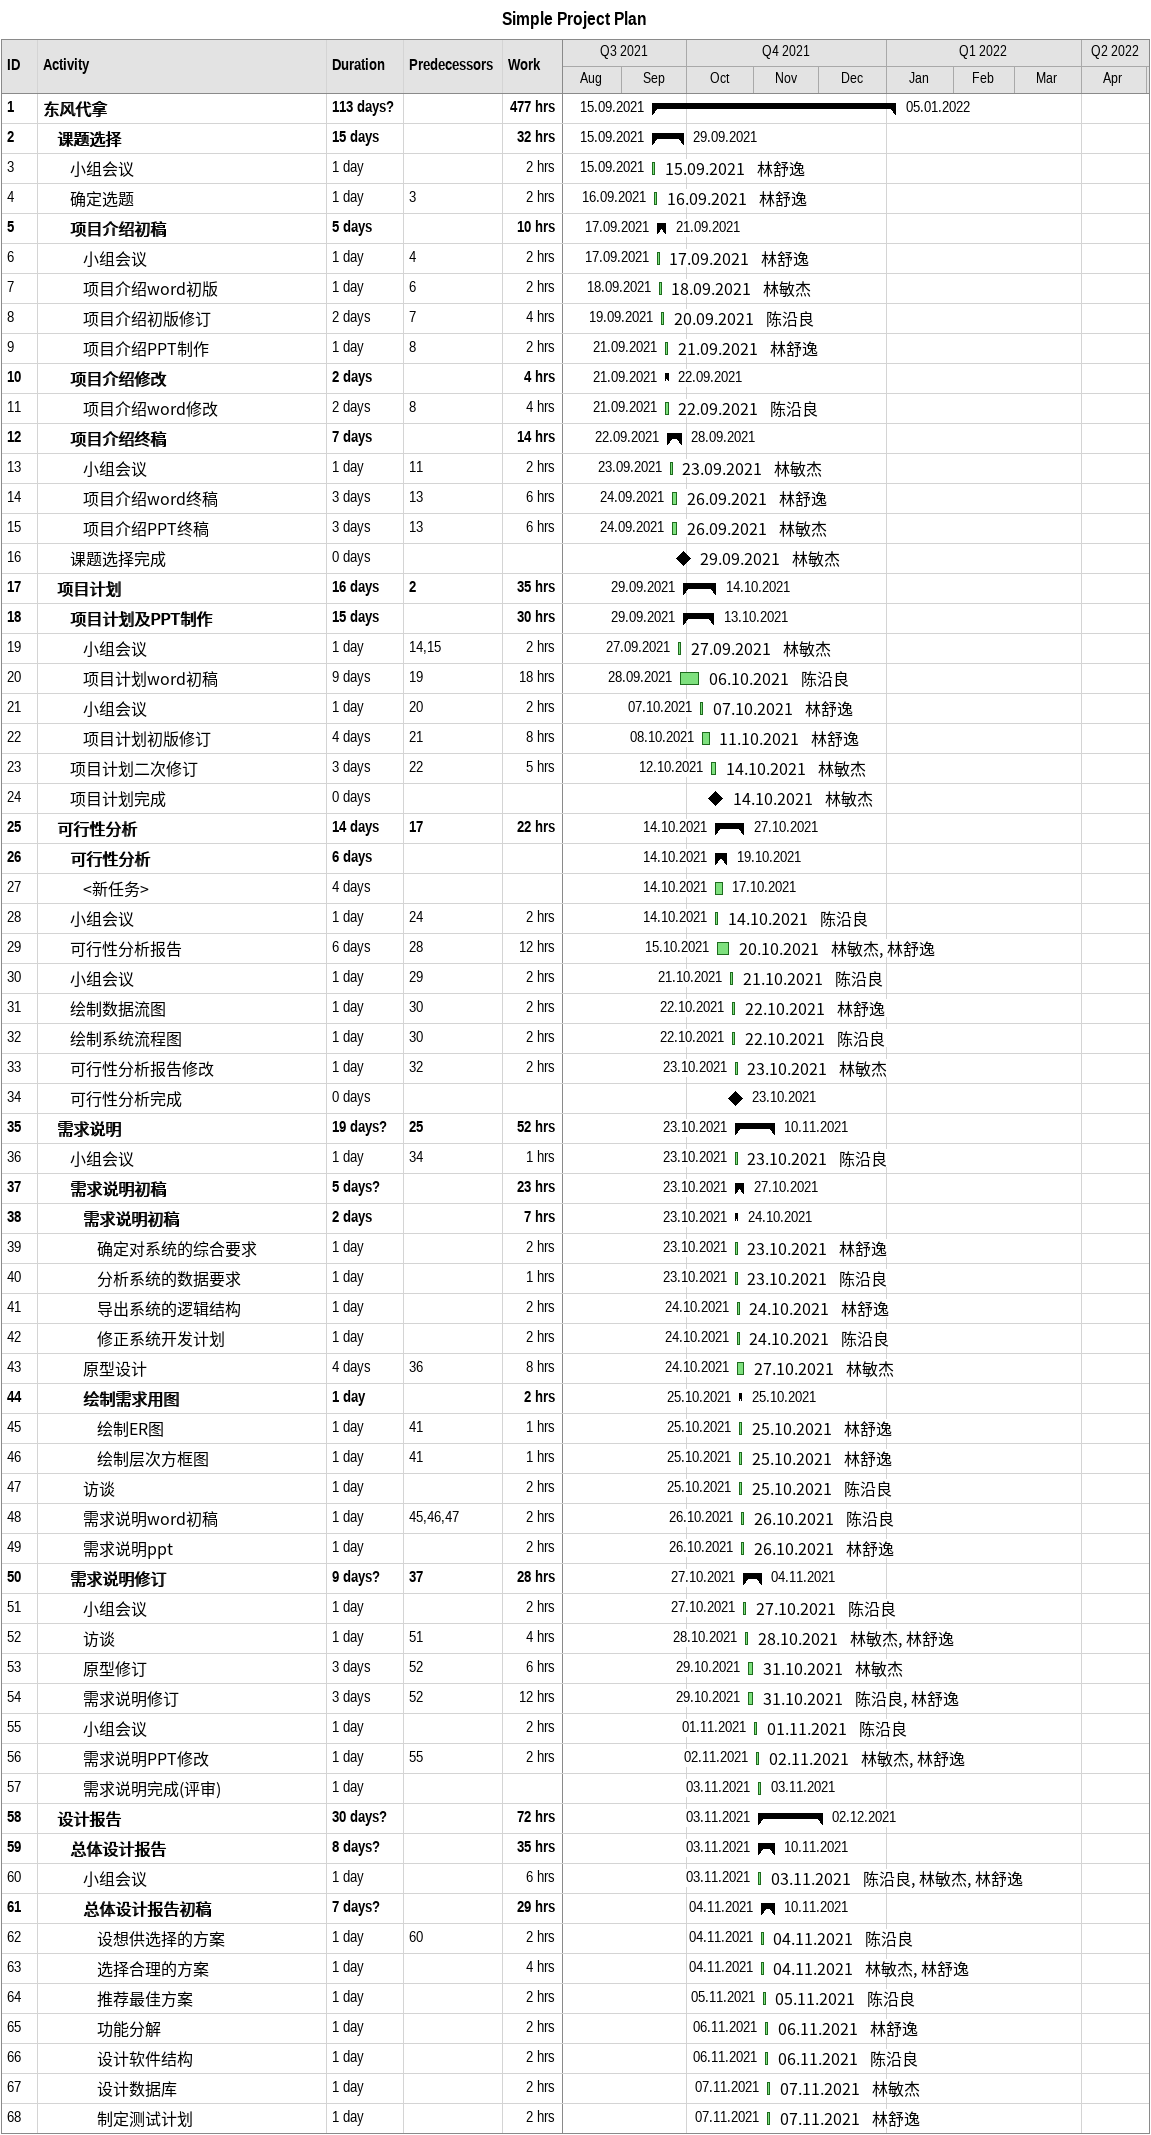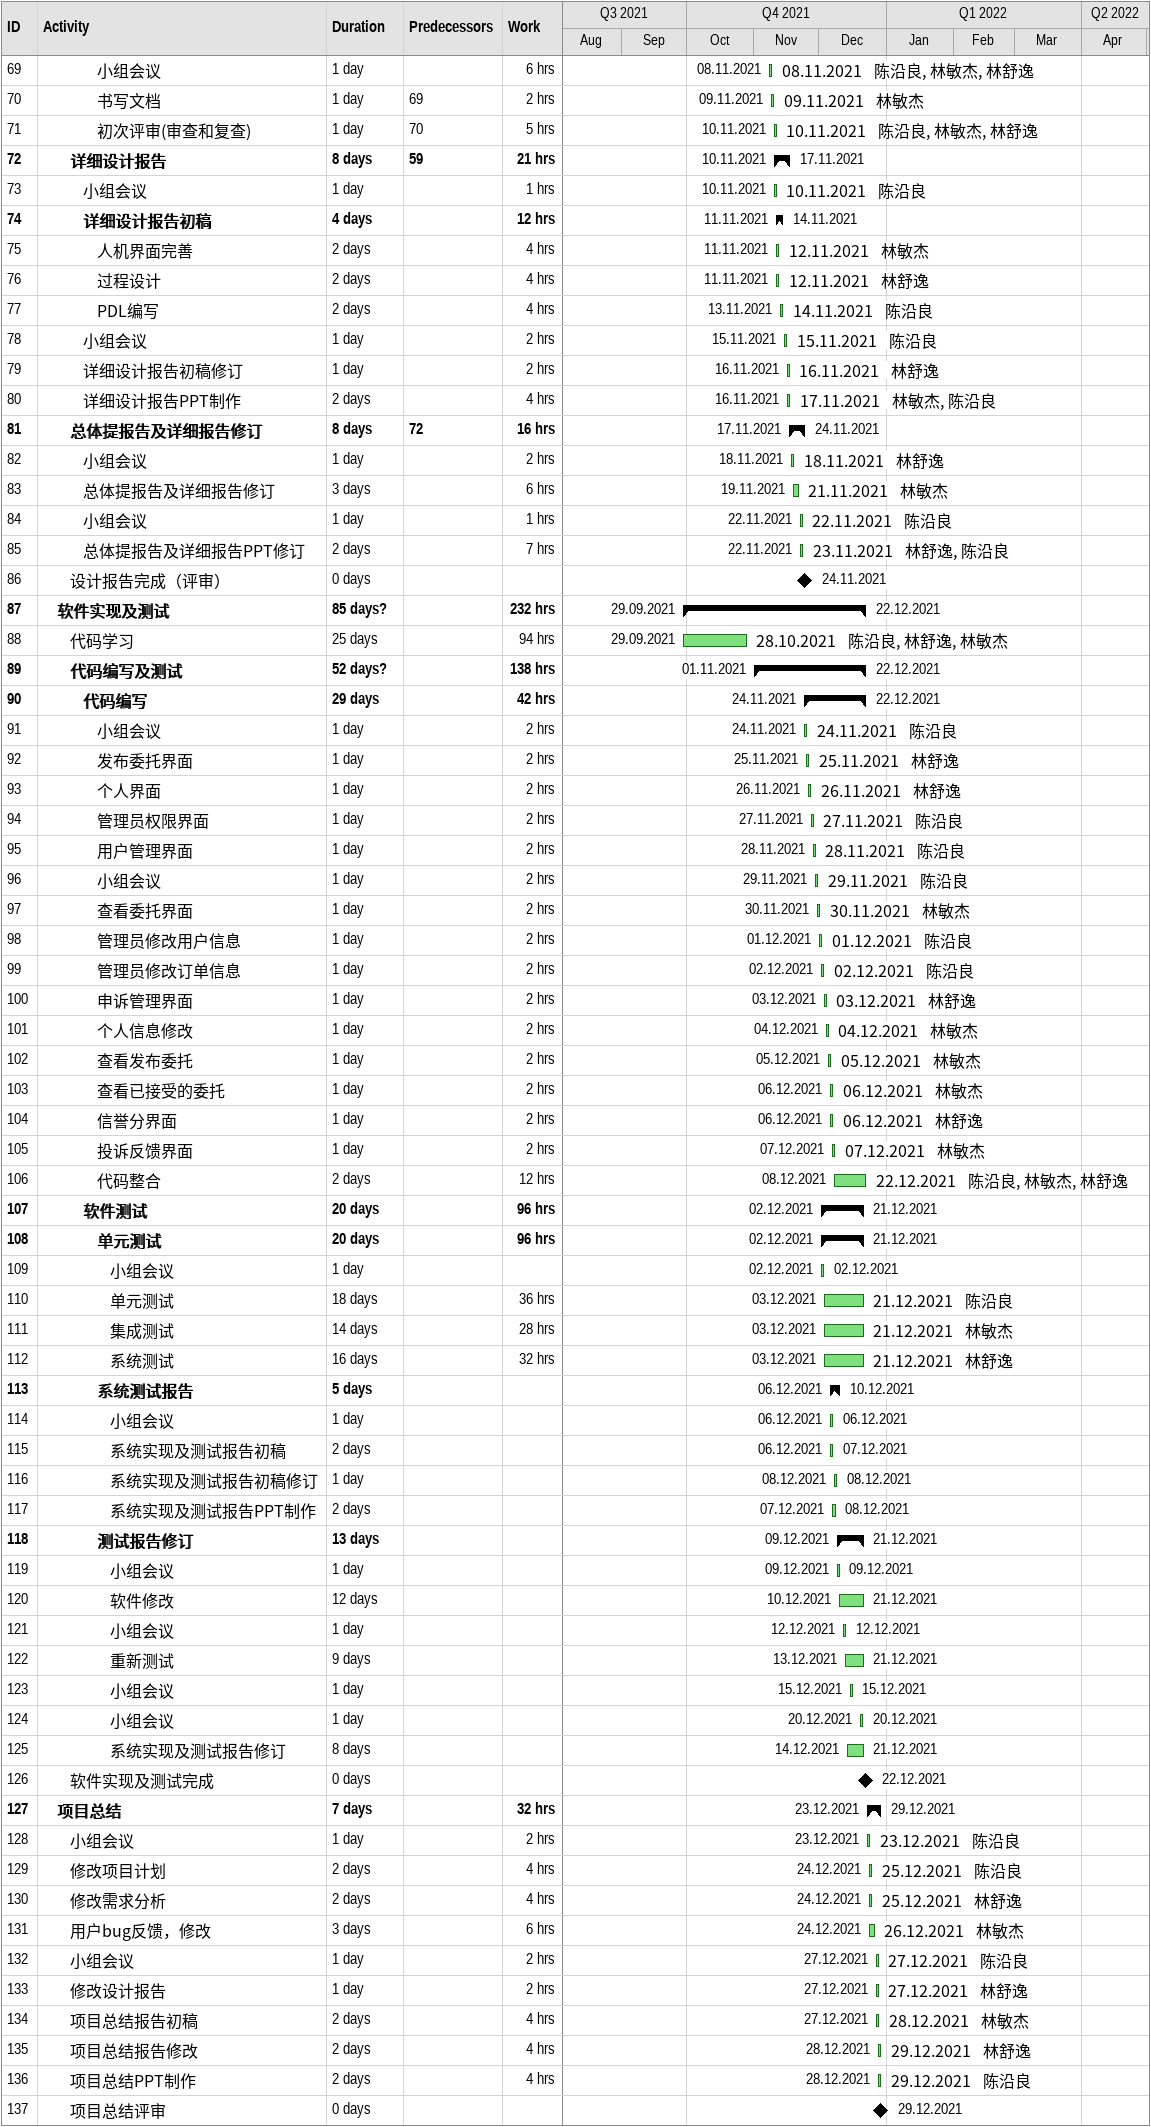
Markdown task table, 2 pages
Simple Project Plan

| ID | Level | Task | Duration | Start | Finish | Predecessors | Resources | Work (h) |
|---|---|---|---|---|---|---|---|---|
| 1 | 1 | **东风代拿** | 113d? | 2021-09-15 | 2022-01-05 |  |  | 477 |
| 2 | 2 | **课题选择** | 15d | 2021-09-15 | 2021-09-29 |  |  | 32 |
| 3 | 3 | 小组会议 | 1d | 2021-09-15 | 2021-09-15 |  | 林舒逸 | 2 |
| 4 | 3 | 确定选题 | 1d | 2021-09-16 | 2021-09-16 | 3 | 林舒逸 | 2 |
| 5 | 3 | **项目介绍初稿** | 5d | 2021-09-17 | 2021-09-21 |  |  | 10 |
| 6 | 4 | 小组会议 | 1d | 2021-09-17 | 2021-09-17 | 4 | 林舒逸 | 2 |
| 7 | 4 | 项目介绍word初版 | 1d | 2021-09-18 | 2021-09-18 | 6 | 林敏杰 | 2 |
| 8 | 4 | 项目介绍初版修订 | 2d | 2021-09-19 | 2021-09-20 | 7 | 陈沿良 | 4 |
| 9 | 4 | 项目介绍PPT制作 | 1d | 2021-09-21 | 2021-09-21 | 8 | 林舒逸 | 2 |
| 10 | 3 | **项目介绍修改** | 2d | 2021-09-21 | 2021-09-22 |  |  | 4 |
| 11 | 4 | 项目介绍word修改 | 2d | 2021-09-21 | 2021-09-22 | 8 | 陈沿良 | 4 |
| 12 | 3 | **项目介绍终稿** | 7d | 2021-09-22 | 2021-09-28 |  |  | 14 |
| 13 | 4 | 小组会议 | 1d | 2021-09-23 | 2021-09-23 | 11 | 林敏杰 | 2 |
| 14 | 4 | 项目介绍word终稿 | 3d | 2021-09-24 | 2021-09-26 | 13 | 林舒逸 | 6 |
| 15 | 4 | 项目介绍PPT终稿 | 3d | 2021-09-24 | 2021-09-26 | 13 | 林敏杰 | 6 |
| 16 | 3 | 课题选择完成 | 0d | 2021-09-29 | 2021-09-29 |  | 林敏杰 |  |
| 17 | 2 | **项目计划** | 16d | 2021-09-29 | 2021-10-14 | 2 |  | 35 |
| 18 | 3 | **项目计划及PPT制作** | 15d | 2021-09-29 | 2021-10-13 |  |  | 30 |
| 19 | 4 | 小组会议 | 1d | 2021-09-27 | 2021-09-27 | 14, 15 | 林敏杰 | 2 |
| 20 | 4 | 项目计划word初稿 | 9d | 2021-09-28 | 2021-10-06 | 19 | 陈沿良 | 18 |
| 21 | 4 | 小组会议 | 1d | 2021-10-07 | 2021-10-07 | 20 | 林舒逸 | 2 |
| 22 | 4 | 项目计划初版修订 | 4d | 2021-10-08 | 2021-10-11 | 21 | 林舒逸 | 8 |
| 23 | 3 | 项目计划二次修订 | 3d | 2021-10-12 | 2021-10-14 | 22 | 林敏杰 | 5 |
| 24 | 3 | 项目计划完成 | 0d | 2021-10-14 | 2021-10-14 |  | 林敏杰 |  |
| 25 | 2 | **可行性分析** | 14d | 2021-10-14 | 2021-10-27 | 17 |  | 22 |
| 26 | 3 | **可行性分析** | 6d | 2021-10-14 | 2021-10-19 |  |  |  |
| 27 | 4 | <新任务> | 4d | 2021-10-14 | 2021-10-17 |  |  |  |
| 28 | 3 | 小组会议 | 1d | 2021-10-14 | 2021-10-14 | 24 | 陈沿良 | 2 |
| 29 | 3 | 可行性分析报告 | 6d | 2021-10-15 | 2021-10-20 | 28 | 林敏杰, 林舒逸 | 12 |
| 30 | 3 | 小组会议 | 1d | 2021-10-21 | 2021-10-21 | 29 | 陈沿良 | 2 |
| 31 | 3 | 绘制数据流图 | 1d | 2021-10-22 | 2021-10-22 | 30 | 林舒逸 | 2 |
| 32 | 3 | 绘制系统流程图 | 1d | 2021-10-22 | 2021-10-22 | 30 | 陈沿良 | 2 |
| 33 | 3 | 可行性分析报告修改 | 1d | 2021-10-23 | 2021-10-23 | 32 | 林敏杰 | 2 |
| 34 | 3 | 可行性分析完成 | 0d | 2021-10-23 | 2021-10-23 |  |  |  |
| 35 | 2 | **需求说明** | 19d? | 2021-10-23 | 2021-11-10 | 25 |  | 52 |
| 36 | 3 | 小组会议 | 1d | 2021-10-23 | 2021-10-23 | 34 | 陈沿良 | 1 |
| 37 | 3 | **需求说明初稿** | 5d? | 2021-10-23 | 2021-10-27 |  |  | 23 |
| 38 | 4 | **需求说明初稿** | 2d | 2021-10-23 | 2021-10-24 |  |  | 7 |
| 39 | 5 | 确定对系统的综合要求 | 1d | 2021-10-23 | 2021-10-23 |  | 林舒逸 | 2 |
| 40 | 5 | 分析系统的数据要求 | 1d | 2021-10-23 | 2021-10-23 |  | 陈沿良 | 1 |
| 41 | 5 | 导出系统的逻辑结构 | 1d | 2021-10-24 | 2021-10-24 |  | 林舒逸 | 2 |
| 42 | 5 | 修正系统开发计划 | 1d | 2021-10-24 | 2021-10-24 |  | 陈沿良 | 2 |
| 43 | 4 | 原型设计 | 4d | 2021-10-24 | 2021-10-27 | 36 | 林敏杰 | 8 |
| 44 | 4 | **绘制需求用图** | 1d | 2021-10-25 | 2021-10-25 |  |  | 2 |
| 45 | 5 | 绘制ER图 | 1d | 2021-10-25 | 2021-10-25 | 41 | 林舒逸 | 1 |
| 46 | 5 | 绘制层次方框图 | 1d | 2021-10-25 | 2021-10-25 | 41 | 林舒逸 | 1 |
| 47 | 4 | 访谈 | 1d | 2021-10-25 | 2021-10-25 |  | 陈沿良 | 2 |
| 48 | 4 | 需求说明word初稿 | 1d | 2021-10-26 | 2021-10-26 | 45, 46, 47 | 陈沿良 | 2 |
| 49 | 4 | 需求说明ppt | 1d | 2021-10-26 | 2021-10-26 |  | 林舒逸 | 2 |
| 50 | 3 | **需求说明修订** | 9d? | 2021-10-27 | 2021-11-04 | 37 |  | 28 |
| 51 | 4 | 小组会议 | 1d | 2021-10-27 | 2021-10-27 |  | 陈沿良 | 2 |
| 52 | 4 | 访谈 | 1d | 2021-10-28 | 2021-10-28 | 51 | 林敏杰, 林舒逸 | 4 |
| 53 | 4 | 原型修订 | 3d | 2021-10-29 | 2021-10-31 | 52 | 林敏杰 | 6 |
| 54 | 4 | 需求说明修订 | 3d | 2021-10-29 | 2021-10-31 | 52 | 陈沿良, 林舒逸 | 12 |
| 55 | 4 | 小组会议 | 1d | 2021-11-01 | 2021-11-01 |  | 陈沿良 | 2 |
| 56 | 4 | 需求说明PPT修改 | 1d | 2021-11-02 | 2021-11-02 | 55 | 林敏杰, 林舒逸 | 2 |
| 57 | 4 | 需求说明完成(评审) | 1d | 2021-11-03 | 2021-11-03 |  |  |  |
| 58 | 2 | **设计报告** | 30d? | 2021-11-03 | 2021-12-02 |  |  | 72 |
| 59 | 3 | **总体设计报告** | 8d? | 2021-11-03 | 2021-11-10 |  |  | 35 |
| 60 | 4 | 小组会议 | 1d | 2021-11-03 | 2021-11-03 |  | 陈沿良, 林敏杰, 林舒逸 | 6 |
| 61 | 4 | **总体设计报告初稿** | 7d? | 2021-11-04 | 2021-11-10 |  |  | 29 |
| 62 | 5 | 设想供选择的方案 | 1d | 2021-11-04 | 2021-11-04 | 60 | 陈沿良 | 2 |
| 63 | 5 | 选择合理的方案 | 1d | 2021-11-04 | 2021-11-04 |  | 林敏杰, 林舒逸 | 4 |
| 64 | 5 | 推荐最佳方案 | 1d | 2021-11-05 | 2021-11-05 |  | 陈沿良 | 2 |
| 65 | 5 | 功能分解 | 1d | 2021-11-06 | 2021-11-06 |  | 林舒逸 | 2 |
| 66 | 5 | 设计软件结构 | 1d | 2021-11-06 | 2021-11-06 |  | 陈沿良 | 2 |
| 67 | 5 | 设计数据库 | 1d | 2021-11-07 | 2021-11-07 |  | 林敏杰 | 2 |
| 68 | 5 | 制定测试计划 | 1d | 2021-11-07 | 2021-11-07 |  | 林舒逸 | 2 |
| 69 | 5 | 小组会议 | 1d | 2021-11-08 | 2021-11-08 |  | 陈沿良, 林敏杰, 林舒逸 | 6 |
| 70 | 5 | 书写文档 | 1d | 2021-11-09 | 2021-11-09 | 69 | 林敏杰 | 2 |
| 71 | 5 | 初次评审(审查和复查) | 1d | 2021-11-10 | 2021-11-10 | 70 | 陈沿良, 林敏杰, 林舒逸 | 5 |
| 72 | 3 | **详细设计报告** | 8d | 2021-11-10 | 2021-11-17 | 59 |  | 21 |
| 73 | 4 | 小组会议 | 1d | 2021-11-10 | 2021-11-10 |  | 陈沿良 | 1 |
| 74 | 4 | **详细设计报告初稿** | 4d | 2021-11-11 | 2021-11-14 |  |  | 12 |
| 75 | 5 | 人机界面完善 | 2d | 2021-11-11 | 2021-11-12 |  | 林敏杰 | 4 |
| 76 | 5 | 过程设计 | 2d | 2021-11-11 | 2021-11-12 |  | 林舒逸 | 4 |
| 77 | 5 | PDL编写 | 2d | 2021-11-13 | 2021-11-14 |  | 陈沿良 | 4 |
| 78 | 4 | 小组会议 | 1d | 2021-11-15 | 2021-11-15 |  | 陈沿良 | 2 |
| 79 | 4 | 详细设计报告初稿修订 | 1d | 2021-11-16 | 2021-11-16 |  | 林舒逸 | 2 |
| 80 | 4 | 详细设计报告PPT制作 | 2d | 2021-11-16 | 2021-11-17 |  | 林敏杰, 陈沿良 | 4 |
| 81 | 3 | **总体提报告及详细报告修订** | 8d | 2021-11-17 | 2021-11-24 | 72 |  | 16 |
| 82 | 4 | 小组会议 | 1d | 2021-11-18 | 2021-11-18 |  | 林舒逸 | 2 |
| 83 | 4 | 总体提报告及详细报告修订 | 3d | 2021-11-19 | 2021-11-21 |  | 林敏杰 | 6 |
| 84 | 4 | 小组会议 | 1d | 2021-11-22 | 2021-11-22 |  | 陈沿良 | 1 |
| 85 | 4 | 总体提报告及详细报告PPT修订 | 2d | 2021-11-22 | 2021-11-23 |  | 林舒逸, 陈沿良 | 7 |
| 86 | 3 | 设计报告完成（评审） | 0d | 2021-11-24 | 2021-11-24 |  |  |  |
| 87 | 2 | **软件实现及测试** | 85d? | 2021-09-29 | 2021-12-22 |  |  | 232 |
| 88 | 3 | 代码学习 | 25d | 2021-09-29 | 2021-10-28 |  | 陈沿良, 林舒逸, 林敏杰 | 94 |
| 89 | 3 | **代码编写及测试** | 52d? | 2021-11-01 | 2021-12-22 |  |  | 138 |
| 90 | 4 | **代码编写** | 29d | 2021-11-24 | 2021-12-22 |  |  | 42 |
| 91 | 5 | 小组会议 | 1d | 2021-11-24 | 2021-11-24 |  | 陈沿良 | 2 |
| 92 | 5 | 发布委托界面 | 1d | 2021-11-25 | 2021-11-25 |  | 林舒逸 | 2 |
| 93 | 5 | 个人界面 | 1d | 2021-11-26 | 2021-11-26 |  | 林舒逸 | 2 |
| 94 | 5 | 管理员权限界面 | 1d | 2021-11-27 | 2021-11-27 |  | 陈沿良 | 2 |
| 95 | 5 | 用户管理界面 | 1d | 2021-11-28 | 2021-11-28 |  | 陈沿良 | 2 |
| 96 | 5 | 小组会议 | 1d | 2021-11-29 | 2021-11-29 |  | 陈沿良 | 2 |
| 97 | 5 | 查看委托界面 | 1d | 2021-11-30 | 2021-11-30 |  | 林敏杰 | 2 |
| 98 | 5 | 管理员修改用户信息 | 1d | 2021-12-01 | 2021-12-01 |  | 陈沿良 | 2 |
| 99 | 5 | 管理员修改订单信息 | 1d | 2021-12-02 | 2021-12-02 |  | 陈沿良 | 2 |
| 100 | 5 | 申诉管理界面 | 1d | 2021-12-03 | 2021-12-03 |  | 林舒逸 | 2 |
| 101 | 5 | 个人信息修改 | 1d | 2021-12-04 | 2021-12-04 |  | 林敏杰 | 2 |
| 102 | 5 | 查看发布委托 | 1d | 2021-12-05 | 2021-12-05 |  | 林敏杰 | 2 |
| 103 | 5 | 查看已接受的委托 | 1d | 2021-12-06 | 2021-12-06 |  | 林敏杰 | 2 |
| 104 | 5 | 信誉分界面 | 1d | 2021-12-06 | 2021-12-06 |  | 林舒逸 | 2 |
| 105 | 5 | 投诉反馈界面 | 1d | 2021-12-07 | 2021-12-07 |  | 林敏杰 | 2 |
| 106 | 5 | 代码整合 | 2d | 2021-12-08 | 2021-12-22 |  | 陈沿良, 林敏杰, 林舒逸 | 12 |
| 107 | 4 | **软件测试** | 20d | 2021-12-02 | 2021-12-21 |  |  | 96 |
| 108 | 5 | **单元测试** | 20d | 2021-12-02 | 2021-12-21 |  |  | 96 |
| 109 | 6 | 小组会议 | 1d | 2021-12-02 | 2021-12-02 |  |  |  |
| 110 | 6 | 单元测试 | 18d | 2021-12-03 | 2021-12-21 |  | 陈沿良 | 36 |
| 111 | 6 | 集成测试 | 14d | 2021-12-03 | 2021-12-21 |  | 林敏杰 | 28 |
| 112 | 6 | 系统测试 | 16d | 2021-12-03 | 2021-12-21 |  | 林舒逸 | 32 |
| 113 | 5 | **系统测试报告** | 5d | 2021-12-06 | 2021-12-10 |  |  |  |
| 114 | 6 | 小组会议 | 1d | 2021-12-06 | 2021-12-06 |  |  |  |
| 115 | 6 | 系统实现及测试报告初稿 | 2d | 2021-12-06 | 2021-12-07 |  |  |  |
| 116 | 6 | 系统实现及测试报告初稿修订 | 1d | 2021-12-08 | 2021-12-08 |  |  |  |
| 117 | 6 | 系统实现及测试报告PPT制作 | 2d | 2021-12-07 | 2021-12-08 |  |  |  |
| 118 | 5 | **测试报告修订** | 13d | 2021-12-09 | 2021-12-21 |  |  |  |
| 119 | 6 | 小组会议 | 1d | 2021-12-09 | 2021-12-09 |  |  |  |
| 120 | 6 | 软件修改 | 12d | 2021-12-10 | 2021-12-21 |  |  |  |
| 121 | 6 | 小组会议 | 1d | 2021-12-12 | 2021-12-12 |  |  |  |
| 122 | 6 | 重新测试 | 9d | 2021-12-13 | 2021-12-21 |  |  |  |
| 123 | 6 | 小组会议 | 1d | 2021-12-15 | 2021-12-15 |  |  |  |
| 124 | 6 | 小组会议 | 1d | 2021-12-20 | 2021-12-20 |  |  |  |
| 125 | 6 | 系统实现及测试报告修订 | 8d | 2021-12-14 | 2021-12-21 |  |  |  |
| 126 | 3 | 软件实现及测试完成 | 0d | 2021-12-22 | 2021-12-22 |  |  |  |
| 127 | 2 | **项目总结** | 7d | 2021-12-23 | 2021-12-29 |  |  | 32 |
| 128 | 3 | 小组会议 | 1d | 2021-12-23 | 2021-12-23 |  | 陈沿良 | 2 |
| 129 | 3 | 修改项目计划 | 2d | 2021-12-24 | 2021-12-25 |  | 陈沿良 | 4 |
| 130 | 3 | 修改需求分析 | 2d | 2021-12-24 | 2021-12-25 |  | 林舒逸 | 4 |
| 131 | 3 | 用户bug反馈，修改 | 3d | 2021-12-24 | 2021-12-26 |  | 林敏杰 | 6 |
| 132 | 3 | 小组会议 | 1d | 2021-12-27 | 2021-12-27 |  | 陈沿良 | 2 |
| 133 | 3 | 修改设计报告 | 1d | 2021-12-27 | 2021-12-27 |  | 林舒逸 | 2 |
| 134 | 3 | 项目总结报告初稿 | 2d | 2021-12-27 | 2021-12-28 |  | 林敏杰 | 4 |
| 135 | 3 | 项目总结报告修改 | 2d | 2021-12-28 | 2021-12-29 |  | 林舒逸 | 4 |
| 136 | 3 | 项目总结PPT制作 | 2d | 2021-12-28 | 2021-12-29 |  | 陈沿良 | 4 |
| 137 | 3 | 项目总结评审 | 0d | 2021-12-29 | 2021-12-29 |  |  |  |
